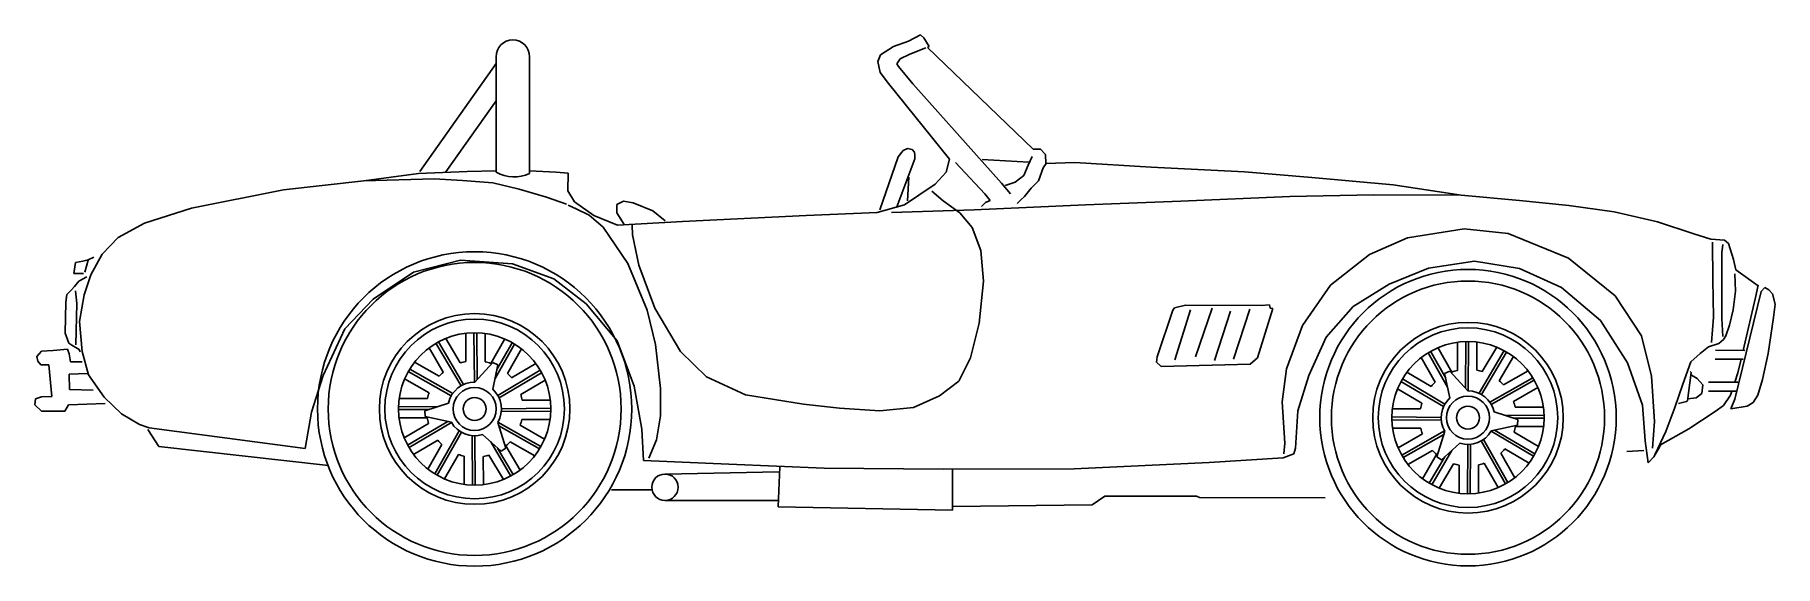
# Model space of a CAD drawing. Header units: millimetres. Extents: x -3277.25 to -3273.46, y 1942.07 to 1943.23.
import ezdxf

# ---------------------------------------------------------------- set-up
doc = ezdxf.new("R2010")
doc.units = ezdxf.units.MM
doc.header["$LTSCALE"] = 10
doc.layers.add('Veículos', color=2, linetype='Continuous')

msp = doc.modelspace()

# ---------------------------------------------------------------- linework, layer by layer
at = {"layer": 'Veículos'}
for p, q in [((-3275.349, 1943.2147), (-3275.3821, 1943.2028)), ((-3275.323, 1943.2284), (-3275.349, 1943.2147)), ((-3275.3159, 1943.2221), (-3275.323, 1943.2284)), ((-3275.3039, 1943.2033), (-3275.3159, 1943.2221)), ((-3276.2459, 1943.1807), (-3276.2459, 1942.9297)), ((-3276.1729, 1942.9268), (-3276.1729, 1943.1807)), ((-3275.4103, 1943.1846), (-3275.4157, 1943.1704)), ((-3275.3821, 1943.2028), (-3275.4103, 1943.1846)), ((-3275.3675, 1943.1764), (-3275.3742, 1943.1652)), ((-3275.3464, 1943.1861), (-3275.3675, 1943.1764)), ((-3275.3112, 1943.1999), (-3275.3464, 1943.1861)), ((-3275.3079, 1943.2011), (-3275.3039, 1943.2033)), ((-3275.0783, 1942.9798), (-3275.3079, 1943.2011)), ((-3276.2459, 1943.1661), (-3276.4115, 1942.9315)), ((-3275.4157, 1943.1704), (-3275.4105, 1943.1467)), ((-3275.4105, 1943.1467), (-3275.3927, 1943.1225)), ((-3275.3742, 1943.1652), (-3275.3707, 1943.1594)), ((-3275.3707, 1943.1594), (-3275.3396, 1943.1222)), ((-3275.3927, 1943.1225), (-3275.2601, 1942.9579)), ((-3275.3396, 1943.1222), (-3275.147, 1942.906)), ((-3276.2459, 1943.0851), (-3276.3548, 1942.9307)), ((-3275.3716, 1942.963), (-3275.4116, 1942.8481)), ((-3275.3744, 1942.8547), (-3275.3355, 1942.9588)), ((-3275.3607, 1942.9768), (-3275.3716, 1942.963)), ((-3275.3516, 1942.9816), (-3275.3607, 1942.9768)), ((-3275.3411, 1942.9792), (-3275.3516, 1942.9816)), ((-3275.3362, 1942.9736), (-3275.3411, 1942.9792)), ((-3275.335, 1942.9668), (-3275.3362, 1942.9736)), ((-3275.3355, 1942.9588), (-3275.335, 1942.9668)), ((-3275.2601, 1942.9579), (-3275.2674, 1942.9298)), ((-3275.2467, 1942.9507), (-3275.1832, 1942.883)), ((-3275.0873, 1942.9517), (-3275.1887, 1942.9576)), ((-3275.0987, 1942.9227), (-3275.0892, 1942.945)), ((-3275.0892, 1942.945), (-3275.0801, 1942.9641)), ((-3275.0622, 1942.9797), (-3275.0783, 1942.9798)), ((-3275.0511, 1942.968), (-3275.0622, 1942.9797)), ((-3275.0561, 1942.9395), (-3275.0498, 1942.9488)), ((-3275.0503, 1942.9488), (-3275.0511, 1942.968)), ((-3274.9878, 1942.9512), (-3275.0503, 1942.9488)), ((-3274.8213, 1942.9405), (-3274.9878, 1942.9512)), ((-3276.5333, 1942.911), (-3276.708, 1942.8918)), ((-3276.4144, 1942.9269), (-3276.5333, 1942.911)), ((-3276.3806, 1942.9155), (-3276.5333, 1942.911)), ((-3276.309, 1942.9312), (-3276.4144, 1942.9269)), ((-3276.319, 1942.9121), (-3276.3806, 1942.9155)), ((-3276.2529, 1942.9068), (-3276.319, 1942.9121)), ((-3276.2459, 1942.9326), (-3276.309, 1942.9312)), ((-3276.1153, 1942.9302), (-3276.1729, 1942.9328)), ((-3276.0889, 1942.9279), (-3276.1153, 1942.9302)), ((-3276.0889, 1942.9279), (-3276.0902, 1942.8895)), ((-3275.3513, 1942.8677), (-3275.3487, 1942.9188)), ((-3275.2674, 1942.9298), (-3275.2912, 1942.9036)), ((-3275.1389, 1942.901), (-3275.1175, 1942.9081)), ((-3275.1175, 1942.9081), (-3275.0987, 1942.9227)), ((-3275.0827, 1942.8954), (-3275.0661, 1942.9114)), ((-3275.0661, 1942.9114), (-3275.0561, 1942.9395)), ((-3274.6182, 1942.9303), (-3274.8213, 1942.9405)), ((-3274.4718, 1942.9183), (-3274.6182, 1942.9303)), ((-3274.2951, 1942.9025), (-3274.4718, 1942.9183)), ((-3276.708, 1942.8918), (-3276.9082, 1942.8515)), ((-3276.1954, 1942.8931), (-3276.2529, 1942.9068)), ((-3276.1365, 1942.8759), (-3276.1954, 1942.8931)), ((-3276.0924, 1942.8605), (-3276.1365, 1942.8759)), ((-3276.0902, 1942.8895), (-3276.0752, 1942.8655)), ((-3275.3266, 1942.8797), (-3275.3579, 1942.8589)), ((-3275.2912, 1942.9036), (-3275.3266, 1942.8797)), ((-3275.2984, 1942.8889), (-3275.2735, 1942.8674)), ((-3275.1832, 1942.883), (-3275.1713, 1942.8682)), ((-3275.147, 1942.906), (-3275.1273, 1942.8826)), ((-3275.1128, 1942.8616), (-3275.1047, 1942.8696)), ((-3275.1047, 1942.8696), (-3275.0967, 1942.8767)), ((-3275.0967, 1942.8767), (-3275.0827, 1942.8954)), ((-3274.5202, 1942.8768), (-3274.7569, 1942.8669)), ((-3274.338, 1942.8808), (-3274.5202, 1942.8768)), ((-3274.1474, 1942.8798), (-3274.338, 1942.8808)), ((-3274.1755, 1942.884), (-3274.2951, 1942.9025)), ((-3274.1474, 1942.8798), (-3274.1755, 1942.884)), ((-3274.0207, 1942.868), (-3274.1474, 1942.8798)), ((-3276.9082, 1942.8515), (-3277.0106, 1942.8187)), ((-3276.0715, 1942.8505), (-3276.0893, 1942.8578)), ((-3276.0752, 1942.8655), (-3276.0332, 1942.8355)), ((-3276.0434, 1942.8361), (-3276.0715, 1942.8505)), ((-3276.0132, 1942.81), (-3276.0434, 1942.8361)), ((-3276.0332, 1942.8355), (-3275.9822, 1942.8145)), ((-3275.9686, 1942.8666), (-3275.983, 1942.8595)), ((-3275.983, 1942.8595), (-3275.983, 1942.8412)), ((-3275.983, 1942.8412), (-3275.9673, 1942.8162)), ((-3275.9477, 1942.8633), (-3275.9686, 1942.8666)), ((-3275.9053, 1942.8461), (-3275.9477, 1942.8633)), ((-3275.8779, 1942.8239), (-3275.9053, 1942.8461)), ((-3275.5719, 1942.8359), (-3275.8403, 1942.823)), ((-3275.4174, 1942.8422), (-3275.5719, 1942.8359)), ((-3275.3579, 1942.8589), (-3275.4174, 1942.8422)), ((-3275.2062, 1942.8483), (-3275.3862, 1942.8421)), ((-3275.2735, 1942.8674), (-3275.2375, 1942.8413)), ((-3275.2375, 1942.8413), (-3275.2104, 1942.8099)), ((-3274.9641, 1942.8591), (-3275.2062, 1942.8483)), ((-3275.182, 1942.8642), (-3275.1901, 1942.8549)), ((-3275.1713, 1942.8682), (-3275.182, 1942.8642)), ((-3274.7569, 1942.8669), (-3274.9641, 1942.8591)), ((-3273.9136, 1942.8576), (-3274.0207, 1942.868)), ((-3273.815, 1942.8437), (-3273.9136, 1942.8576)), ((-3273.7204, 1942.8222), (-3273.815, 1942.8437)), ((-3277.0106, 1942.8187), (-3277.0679, 1942.7876)), ((-3275.999, 1942.7899), (-3276.0132, 1942.81)), ((-3275.8403, 1942.823), (-3275.9822, 1942.8145)), ((-3275.949, 1942.7936), (-3275.9498, 1942.8146)), ((-3275.9355, 1942.7275), (-3275.949, 1942.7936)), ((-3275.2104, 1942.8099), (-3275.1915, 1942.7598)), ((-3274.1406, 1942.8066), (-3274.2644, 1942.7871)), ((-3274.0451, 1942.7967), (-3274.1406, 1942.8066)), ((-3273.9137, 1942.7429), (-3274.0451, 1942.7967)), ((-3273.6415, 1942.7959), (-3273.7204, 1942.8222)), ((-3273.6045, 1942.7846), (-3273.6415, 1942.7959)), ((-3277.0679, 1942.7876), (-3277.1026, 1942.7519)), ((-3275.9591, 1942.7312), (-3275.999, 1942.7899)), ((-3275.1915, 1942.7598), (-3275.186, 1942.6932)), ((-3274.2644, 1942.7871), (-3274.3468, 1942.7509)), ((-3273.5751, 1942.7822), (-3273.6045, 1942.7846)), ((-3273.6009, 1942.7774), (-3273.6, 1942.6962)), ((-3273.5785, 1942.773), (-3273.5808, 1942.7546)), ((-3273.5662, 1942.775), (-3273.5751, 1942.7822)), ((-3273.5552, 1942.7401), (-3273.5662, 1942.775)), ((-3277.1639, 1942.7098), (-3277.1606, 1942.7338)), ((-3277.1606, 1942.7338), (-3277.1445, 1942.7364)), ((-3277.1445, 1942.7364), (-3277.1329, 1942.7395)), ((-3277.1398, 1942.7123), (-3277.1325, 1942.7386)), ((-3277.1329, 1942.7395), (-3277.1204, 1942.7452)), ((-3277.1026, 1942.7519), (-3277.1268, 1942.7064)), ((-3276.4258, 1942.7126), (-3276.323, 1942.7384)), ((-3276.323, 1942.7384), (-3276.2105, 1942.7307)), ((-3276.2105, 1942.7307), (-3276.1205, 1942.6981)), ((-3275.9177, 1942.6296), (-3275.9591, 1942.7312)), ((-3275.9007, 1942.6344), (-3275.9355, 1942.7275)), ((-3274.3468, 1942.7509), (-3274.4315, 1942.6844)), ((-3274.3042, 1942.6864), (-3274.2183, 1942.7212)), ((-3274.2183, 1942.7212), (-3274.1187, 1942.7368)), ((-3274.1187, 1942.7368), (-3274.0205, 1942.7202)), ((-3274.0205, 1942.7202), (-3273.9292, 1942.6795)), ((-3273.8128, 1942.6611), (-3273.9137, 1942.7429)), ((-3273.5808, 1942.7546), (-3273.5808, 1942.6121)), ((-3273.5504, 1942.7178), (-3273.5552, 1942.7401)), ((-3273.5015, 1942.6827), (-3273.5504, 1942.7178)), ((-3277.1694, 1942.6745), (-3277.1622, 1942.6812)), ((-3277.1429, 1942.7096), (-3277.1639, 1942.7098)), ((-3277.1622, 1942.6812), (-3277.1528, 1942.6932)), ((-3277.1528, 1942.6932), (-3277.1358, 1942.7025)), ((-3277.1268, 1942.7064), (-3277.1414, 1942.6632)), ((-3276.5132, 1942.6541), (-3276.4258, 1942.7126)), ((-3276.1205, 1942.6981), (-3276.0502, 1942.6437)), ((-3275.186, 1942.6932), (-3275.1954, 1942.6017)), ((-3274.4315, 1942.6844), (-3274.4922, 1942.5963)), ((-3274.3826, 1942.6377), (-3274.3042, 1942.6864)), ((-3273.6, 1942.6962), (-3273.5986, 1942.6145)), ((-3273.5522, 1942.7088), (-3273.5506, 1942.6709)), ((-3273.5074, 1942.6573), (-3273.5015, 1942.6845)), ((-3273.5015, 1942.6845), (-3273.5015, 1942.6827)), ((-3277.1829, 1942.5799), (-3277.1812, 1942.6473)), ((-3277.1812, 1942.6473), (-3277.1793, 1942.6643)), ((-3277.1793, 1942.6643), (-3277.1694, 1942.6745)), ((-3277.1575, 1942.6441), (-3277.1601, 1942.6722)), ((-3277.1598, 1942.5548), (-3277.1575, 1942.6441)), ((-3277.1414, 1942.6632), (-3277.1515, 1942.6052)), ((-3276.5751, 1942.5897), (-3276.5132, 1942.6541)), ((-3276.0502, 1942.6437), (-3275.9823, 1942.563)), ((-3273.9292, 1942.6795), (-3273.8443, 1942.6077)), ((-3273.7552, 1942.5742), (-3273.8128, 1942.6611)), ((-3273.5506, 1942.6709), (-3273.5558, 1942.6307)), ((-3273.4952, 1942.6705), (-3273.5522, 1942.4365)), ((-3273.5229, 1942.5922), (-3273.5074, 1942.6573)), ((-3273.4872, 1942.6795), (-3273.4952, 1942.6705)), ((-3273.4872, 1942.6795), (-3273.4783, 1942.6741)), ((-3273.4783, 1942.6741), (-3273.4703, 1942.6651)), ((-3273.4703, 1942.6651), (-3273.4646, 1942.6432)), ((-3273.4646, 1942.6432), (-3273.4685, 1942.6138)), ((-3277.1515, 1942.6052), (-3277.1456, 1942.5404)), ((-3275.8989, 1942.5554), (-3275.9177, 1942.6296)), ((-3275.8449, 1942.5399), (-3275.9007, 1942.6344)), ((-3274.8082, 1942.5283), (-3274.7742, 1942.6299)), ((-3274.7742, 1942.6299), (-3274.7706, 1942.6348)), ((-3274.7706, 1942.6348), (-3274.7465, 1942.6409)), ((-3274.7699, 1942.5223), (-3274.7363, 1942.6306)), ((-3274.7465, 1942.6409), (-3274.5826, 1942.6401)), ((-3274.7248, 1942.5283), (-3274.6889, 1942.6344)), ((-3274.6837, 1942.5209), (-3274.6488, 1942.6279)), ((-3274.6422, 1942.5234), (-3274.6068, 1942.6322)), ((-3274.5572, 1942.6337), (-3274.5904, 1942.5263)), ((-3274.5826, 1942.6401), (-3274.5643, 1942.6418)), ((-3274.5643, 1942.6418), (-3274.5626, 1942.6346)), ((-3274.5626, 1942.6346), (-3274.5572, 1942.6337)), ((-3274.441, 1942.571), (-3274.3826, 1942.6377)), ((-3273.8443, 1942.6077), (-3273.7854, 1942.5154)), ((-3273.5986, 1942.6145), (-3273.6029, 1942.5596)), ((-3273.5808, 1942.6121), (-3273.5785, 1942.573)), ((-3273.5558, 1942.6307), (-3273.564, 1942.5973)), ((-3273.4685, 1942.6138), (-3273.48, 1942.5357)), ((-3277.1749, 1942.558), (-3277.1829, 1942.5799)), ((-3276.6217, 1942.4877), (-3276.5751, 1942.5897)), ((-3276.3238, 1942.5155), (-3276.355, 1942.5686)), ((-3276.3114, 1942.5185), (-3276.312, 1942.5796)), ((-3276.293, 1942.4734), (-3276.294, 1942.5808)), ((-3276.2871, 1942.479), (-3276.288, 1942.5808)), ((-3276.2694, 1942.5177), (-3276.2699, 1942.5792)), ((-3276.2572, 1942.5142), (-3276.2271, 1942.5673)), ((-3275.1954, 1942.6017), (-3275.2141, 1942.5264)), ((-3274.4922, 1942.5963), (-3274.5271, 1942.5027)), ((-3274.479, 1942.4877), (-3274.441, 1942.571)), ((-3273.7333, 1942.4865), (-3273.7552, 1942.5742)), ((-3273.5721, 1942.5741), (-3273.5771, 1942.5661)), ((-3273.564, 1942.5973), (-3273.5721, 1942.5741)), ((-3273.5721, 1942.5741), (-3273.5721, 1942.5741)), ((-3273.5344, 1942.5425), (-3273.5229, 1942.5922)), ((-3277.2443, 1942.5293), (-3277.2344, 1942.5409)), ((-3277.2426, 1942.5191), (-3277.2443, 1942.5293)), ((-3277.2344, 1942.5409), (-3277.209, 1942.5421)), ((-3277.209, 1942.5421), (-3277.1781, 1942.5451)), ((-3277.1781, 1942.5451), (-3277.1742, 1942.5348)), ((-3277.1687, 1942.554), (-3277.1749, 1942.558)), ((-3277.1742, 1942.5348), (-3277.1711, 1942.5178)), ((-3277.1527, 1942.5445), (-3277.1687, 1942.554)), ((-3277.15, 1942.5396), (-3277.1527, 1942.5445)), ((-3277.1456, 1942.5404), (-3277.132, 1942.4895)), ((-3276.3606, 1942.4952), (-3276.3916, 1942.5479)), ((-3276.3221, 1942.4654), (-3276.3766, 1942.5579)), ((-3276.3168, 1942.4682), (-3276.3714, 1942.5609)), ((-3276.2481, 1942.4815), (-3276.2057, 1942.5564)), ((-3276.244, 1942.501), (-3276.211, 1942.5593)), ((-3276.2212, 1942.4924), (-3276.1909, 1942.546)), ((-3275.9823, 1942.563), (-3275.9458, 1942.465)), ((-3275.8882, 1942.4598), (-3275.8989, 1942.5554)), ((-3275.7881, 1942.4852), (-3275.8449, 1942.5399)), ((-3274.177, 1942.4627), (-3274.2194, 1942.5375)), ((-3274.1811, 1942.4821), (-3274.2141, 1942.5405)), ((-3274.1679, 1942.4953), (-3274.198, 1942.5485)), ((-3274.1557, 1942.4988), (-3274.1552, 1942.5604)), ((-3274.138, 1942.4601), (-3274.1372, 1942.562)), ((-3274.1321, 1942.4546), (-3274.1312, 1942.5619)), ((-3274.1137, 1942.4997), (-3274.1132, 1942.5608)), ((-3274.1084, 1942.4493), (-3274.0537, 1942.5421)), ((-3274.103, 1942.4465), (-3274.0485, 1942.539)), ((-3274.1014, 1942.4967), (-3274.0701, 1942.5497)), ((-3274.0645, 1942.4764), (-3274.0335, 1942.529)), ((-3273.6277, 1942.5356), (-3273.6479, 1942.5173)), ((-3273.6093, 1942.5502), (-3273.6277, 1942.5356)), ((-3273.5874, 1942.5572), (-3273.6093, 1942.5502)), ((-3273.5309, 1942.5425), (-3273.5947, 1942.5428)), ((-3273.5771, 1942.5661), (-3273.5874, 1942.5572)), ((-3273.48, 1942.5357), (-3273.4923, 1942.4795)), ((-3277.2355, 1942.511), (-3277.2426, 1942.5191)), ((-3277.2185, 1942.5109), (-3277.2355, 1942.511)), ((-3277.2117, 1942.4426), (-3277.2185, 1942.5109)), ((-3277.1744, 1942.4906), (-3277.1351, 1942.4922)), ((-3277.1711, 1942.5178), (-3277.1457, 1942.5177)), ((-3276.3432, 1942.4439), (-3276.4367, 1942.4967)), ((-3276.34, 1942.4489), (-3276.4337, 1942.502)), ((-3276.3697, 1942.4864), (-3276.4233, 1942.5168)), ((-3276.2922, 1942.4734), (-3276.2527, 1942.5163)), ((-3276.2418, 1942.5113), (-3276.253, 1942.458)), ((-3276.2527, 1942.5163), (-3276.2418, 1942.5113)), ((-3276.2423, 1942.4447), (-3276.1498, 1942.4992)), ((-3276.2395, 1942.4394), (-3276.1468, 1942.4941)), ((-3276.2124, 1942.4832), (-3276.1598, 1942.5142)), ((-3275.2141, 1942.5264), (-3275.2394, 1942.4756)), ((-3274.8101, 1942.5167), (-3274.8082, 1942.5283)), ((-3274.7994, 1942.5073), (-3274.8101, 1942.5167)), ((-3274.6061, 1942.5125), (-3274.7994, 1942.5073)), ((-3274.5904, 1942.5263), (-3274.6061, 1942.5125)), ((-3274.5271, 1942.5027), (-3274.5364, 1942.4309)), ((-3274.2127, 1942.4644), (-3274.2653, 1942.4954)), ((-3274.2039, 1942.4736), (-3274.2342, 1942.5271)), ((-3274.1724, 1942.4974), (-3274.1833, 1942.4924)), ((-3274.1833, 1942.4924), (-3274.1721, 1942.4392)), ((-3274.1329, 1942.4546), (-3274.1724, 1942.4974)), ((-3274.0554, 1942.4676), (-3274.0018, 1942.4979)), ((-3273.7854, 1942.5154), (-3273.7528, 1942.4237)), ((-3273.6479, 1942.5173), (-3273.6651, 1942.4692)), ((-3273.6471, 1942.4946), (-3273.6555, 1942.433)), ((-3273.6498, 1942.4964), (-3273.6471, 1942.4946)), ((-3273.5342, 1942.5232), (-3273.5948, 1942.5232)), ((-3273.5526, 1942.4735), (-3273.5458, 1942.4936)), ((-3273.5458, 1942.4936), (-3273.5389, 1942.5232)), ((-3277.1732, 1942.4575), (-3277.1744, 1942.4906)), ((-3277.1223, 1942.4559), (-3277.1732, 1942.4575)), ((-3277.132, 1942.4895), (-3277.0979, 1942.4411)), ((-3276.6471, 1942.4084), (-3276.6217, 1942.4877)), ((-3276.3915, 1942.4505), (-3276.4447, 1942.4806)), ((-3276.1922, 1942.4464), (-3276.1391, 1942.4777)), ((-3275.9458, 1942.465), (-3275.9289, 1942.3716)), ((-3275.8885, 1942.4004), (-3275.8882, 1942.4598)), ((-3275.7039, 1942.4459), (-3275.7881, 1942.4852)), ((-3275.2394, 1942.4756), (-3275.282, 1942.4437)), ((-3274.5026, 1942.4115), (-3274.479, 1942.4877)), ((-3274.2329, 1942.4276), (-3274.286, 1942.4588)), ((-3274.1856, 1942.4206), (-3274.2783, 1942.4752)), ((-3274.1828, 1942.4259), (-3274.2753, 1942.4804)), ((-3274.0851, 1942.4301), (-3273.9914, 1942.4831)), ((-3274.0819, 1942.425), (-3273.9885, 1942.4779)), ((-3274.0336, 1942.4316), (-3273.9804, 1942.4617)), ((-3273.7271, 1942.3883), (-3273.7333, 1942.4865)), ((-3273.6651, 1942.4692), (-3273.6828, 1942.4184)), ((-3273.6467, 1942.4884), (-3273.6343, 1942.4814)), ((-3273.6343, 1942.4814), (-3273.6222, 1942.4674)), ((-3273.6222, 1942.4674), (-3273.6241, 1942.4489)), ((-3273.5492, 1942.4542), (-3273.6098, 1942.4542)), ((-3273.5459, 1942.4735), (-3273.6097, 1942.4738)), ((-3273.5621, 1942.4455), (-3273.5591, 1942.4542)), ((-3273.4923, 1942.4795), (-3273.5027, 1942.4452)), ((-3277.2489, 1942.4244), (-3277.247, 1942.4369)), ((-3277.2346, 1942.4105), (-3277.2489, 1942.4244)), ((-3277.247, 1942.4369), (-3277.2345, 1942.4418)), ((-3277.2345, 1942.4418), (-3277.2117, 1942.4426)), ((-3277.1756, 1942.4245), (-3277.1837, 1942.4103)), ((-3277.0961, 1942.4268), (-3277.1756, 1942.4245)), ((-3277.0979, 1942.4411), (-3277.0601, 1942.4047)), ((-3276.3722, 1942.4205), (-3276.4582, 1942.4197)), ((-3276.395, 1942.4383), (-3276.4566, 1942.4377)), ((-3276.4011, 1942.4111), (-3276.3494, 1942.4279)), ((-3276.2343, 1942.4157), (-3276.1269, 1942.4166)), ((-3276.1891, 1942.4341), (-3276.128, 1942.4346)), ((-3275.5772, 1942.426), (-3275.7039, 1942.4459)), ((-3275.4991, 1942.4167), (-3275.5772, 1942.426)), ((-3275.4116, 1942.4113), (-3275.4991, 1942.4167)), ((-3275.3379, 1942.4185), (-3275.4116, 1942.4113)), ((-3275.282, 1942.4437), (-3275.3379, 1942.4185)), ((-3274.5364, 1942.4309), (-3274.5311, 1942.3411)), ((-3274.236, 1942.4152), (-3274.2971, 1942.4158)), ((-3274.0301, 1942.4194), (-3273.9685, 1942.4189)), ((-3273.7528, 1942.4237), (-3273.747, 1942.346)), ((-3273.6828, 1942.4184), (-3273.7027, 1942.3663)), ((-3273.6573, 1942.4312), (-3273.6747, 1942.4273)), ((-3273.6555, 1942.433), (-3273.6573, 1942.4312)), ((-3273.6368, 1942.4394), (-3273.6543, 1942.4375)), ((-3273.6241, 1942.4489), (-3273.6368, 1942.4394)), ((-3273.5953, 1942.4095), (-3273.5769, 1942.4228)), ((-3273.5769, 1942.4228), (-3273.5621, 1942.4455)), ((-3273.5522, 1942.4365), (-3273.5612, 1942.4155)), ((-3273.5256, 1942.4212), (-3273.5612, 1942.4155)), ((-3273.5128, 1942.4291), (-3273.5256, 1942.4212)), ((-3273.5027, 1942.4452), (-3273.5128, 1942.4291)), ((-3277.2168, 1942.4104), (-3277.2346, 1942.4105)), ((-3277.1837, 1942.4103), (-3277.2168, 1942.4104)), ((-3277.0601, 1942.4047), (-3277.0209, 1942.3813)), ((-3277.0209, 1942.3813), (-3277, 1942.374)), ((-3276.6609, 1942.329), (-3276.6471, 1942.4084)), ((-3276.3911, 1942.4143), (-3276.4581, 1942.4137)), ((-3276.3959, 1942.3963), (-3276.457, 1942.3957)), ((-3276.3928, 1942.3839), (-3276.4459, 1942.3527)), ((-3276.3505, 1942.388), (-3276.4383, 1942.3363)), ((-3276.3427, 1942.3856), (-3276.4352, 1942.3311)), ((-3276.4, 1942.3991), (-3276.4011, 1942.4111)), ((-3276.3431, 1942.3863), (-3276.4, 1942.3991)), ((-3276.2422, 1942.3858), (-3276.2249, 1942.3302)), ((-3276.2418, 1942.3865), (-3276.1484, 1942.3336)), ((-3276.24, 1942.3786), (-3276.1513, 1942.3284)), ((-3276.2345, 1942.4097), (-3276.1269, 1942.4106)), ((-3276.1935, 1942.3799), (-3276.1404, 1942.3498)), ((-3276.19, 1942.3921), (-3276.1284, 1942.3926)), ((-3275.8973, 1942.3482), (-3275.8885, 1942.4004)), ((-3274.5079, 1942.3303), (-3274.5026, 1942.4115)), ((-3274.1906, 1942.3908), (-3274.2983, 1942.3918)), ((-3274.1909, 1942.3968), (-3274.2982, 1942.3978)), ((-3274.082, 1942.3675), (-3274.0252, 1942.3803)), ((-3274.024, 1942.3922), (-3274.0758, 1942.4091)), ((-3274.0529, 1942.4016), (-3273.9669, 1942.4009)), ((-3274.034, 1942.3955), (-3273.967, 1942.3949)), ((-3274.0292, 1942.3774), (-3273.9681, 1942.3769)), ((-3274.0252, 1942.3803), (-3274.024, 1942.3922)), ((-3273.7315, 1942.3298), (-3273.7271, 1942.3883)), ((-3273.6527, 1942.3718), (-3273.5953, 1942.4095)), ((-3276.9792, 1942.3337), (-3277.0031, 1942.3709)), ((-3277, 1942.374), (-3276.6609, 1942.329)), ((-3276.3726, 1942.3471), (-3276.4252, 1942.3161)), ((-3276.3263, 1942.3677), (-3276.3793, 1942.274)), ((-3276.3212, 1942.3645), (-3276.3741, 1942.271)), ((-3276.298, 1942.3572), (-3276.2971, 1942.2495)), ((-3276.292, 1942.3569), (-3276.2911, 1942.2496)), ((-3276.2347, 1942.3232), (-3276.2752, 1942.3596)), ((-3276.2573, 1942.3435), (-3276.2136, 1942.2694)), ((-3276.2153, 1942.3439), (-3276.1617, 1942.3136)), ((-3275.9289, 1942.3716), (-3275.9256, 1942.3033)), ((-3275.9136, 1942.3081), (-3275.8973, 1942.3482)), ((-3274.5311, 1942.3411), (-3274.533, 1942.3179)), ((-3274.2351, 1942.3732), (-3274.2967, 1942.3738)), ((-3274.2316, 1942.361), (-3274.2847, 1942.3309)), ((-3274.1833, 1942.3676), (-3274.2767, 1942.3148)), ((-3274.1851, 1942.3597), (-3274.2738, 1942.3096)), ((-3274.1829, 1942.3669), (-3274.2002, 1942.3113)), ((-3274.1904, 1942.3044), (-3274.15, 1942.3407)), ((-3274.1039, 1942.3456), (-3274.051, 1942.2522)), ((-3274.0988, 1942.3489), (-3274.0458, 1942.2551)), ((-3274.0824, 1942.3668), (-3273.9899, 1942.3123)), ((-3274.0746, 1942.3691), (-3273.9869, 1942.3174)), ((-3274.0323, 1942.3651), (-3273.9792, 1942.3338)), ((-3273.747, 1942.346), (-3273.7405, 1942.2982)), ((-3273.7027, 1942.3663), (-3273.7253, 1942.3168)), ((-3273.714, 1942.3369), (-3273.6527, 1942.3718)), ((-3276.6106, 1942.2925), (-3276.9792, 1942.3337)), ((-3276.3638, 1942.338), (-3276.3941, 1942.2844)), ((-3276.3278, 1942.3162), (-3276.3579, 1942.263)), ((-3276.3156, 1942.3127), (-3276.3151, 1942.2511)), ((-3276.2736, 1942.3118), (-3276.2731, 1942.2507)), ((-3276.2613, 1942.3149), (-3276.23, 1942.2618)), ((-3276.2425, 1942.3302), (-3276.2085, 1942.2725)), ((-3276.2249, 1942.3302), (-3276.2347, 1942.3232)), ((-3276.2245, 1942.3351), (-3276.1934, 1942.2825)), ((-3275.9256, 1942.3033), (-3275.7395, 1942.2952)), ((-3274.6956, 1942.2991), (-3274.5348, 1942.309)), ((-3274.5348, 1942.309), (-3274.5111, 1942.3178)), ((-3274.5111, 1942.3178), (-3274.5079, 1942.3303)), ((-3274.2098, 1942.3251), (-3274.2634, 1942.2948)), ((-3274.2007, 1942.3163), (-3274.2317, 1942.2636)), ((-3274.1826, 1942.3114), (-3274.2167, 1942.2536)), ((-3274.1678, 1942.3247), (-3274.2115, 1942.2506)), ((-3274.2002, 1942.3113), (-3274.1904, 1942.3044)), ((-3274.1331, 1942.3381), (-3274.134, 1942.2307)), ((-3274.1271, 1942.3383), (-3274.128, 1942.2307)), ((-3274.0613, 1942.3191), (-3274.031, 1942.2655)), ((-3274.0525, 1942.3283), (-3273.9999, 1942.2973)), ((-3273.7502, 1942.325), (-3273.7873, 1942.3225)), ((-3273.7405, 1942.2982), (-3273.7284, 1942.311)), ((-3273.7284, 1942.311), (-3273.7154, 1942.3337)), ((-3273.7154, 1942.3337), (-3273.714, 1942.3369)), ((-3275.8783, 1942.2737), (-3275.6311, 1942.2785)), ((-3275.7395, 1942.2952), (-3275.5328, 1942.2869)), ((-3275.6324, 1942.2022), (-3275.6291, 1942.2891)), ((-3275.5328, 1942.2869), (-3275.2734, 1942.2847)), ((-3275.2734, 1942.2847), (-3274.989, 1942.2854)), ((-3275.2538, 1942.2835), (-3275.2538, 1942.1953)), ((-3274.6956, 1942.2991), (-3274.989, 1942.2854)), ((-3274.1638, 1942.296), (-3274.1951, 1942.243)), ((-3274.1515, 1942.293), (-3274.152, 1942.2319)), ((-3274.1095, 1942.2938), (-3274.11, 1942.2323)), ((-3274.0973, 1942.2974), (-3274.0672, 1942.2442)), ((-3275.9072, 1942.2393), (-3275.9952, 1942.2393)), ((-3275.6305, 1942.2165), (-3275.8788, 1942.2163)), ((-3275.2538, 1942.1953), (-3275.6324, 1942.2022)), ((-3274.9497, 1942.2067), (-3275.2537, 1942.2033)), ((-3274.9223, 1942.2257), (-3274.9497, 1942.2067)), ((-3274.7232, 1942.2256), (-3274.9223, 1942.2257)), ((-3274.7165, 1942.2229), (-3274.7232, 1942.2256)), ((-3274.4428, 1942.2223), (-3274.7165, 1942.2229))]:
    msp.add_line(p, q, dxfattribs=at)
for centre, radius in [((-3276.2925, 1942.4152), 0.3417), ((-3276.2925, 1942.4152), 0.3185), ((-3274.1326, 1942.3963), 0.3223), ((-3274.1326, 1942.3963), 0.297), ((-3276.2925, 1942.4152), 0.2072), ((-3276.2925, 1942.4152), 0.1952), ((-3276.2925, 1942.4152), 0.1656), ((-3274.1326, 1942.3963), 0.2072), ((-3274.1326, 1942.3963), 0.1952), ((-3274.1326, 1942.3963), 0.1656), ((-3276.2925, 1942.4152), 0.0467), ((-3276.2925, 1942.4152), 0.025), ((-3274.1326, 1942.3963), 0.0467), ((-3274.1326, 1942.3963), 0.025), ((-3275.8786, 1942.245), 0.0287)]:
    msp.add_circle(centre, radius, dxfattribs=at)
for centre, radius, start, end in [((-3276.2094, 1943.1807), 0.0365, 0, 180), ((-3276.2065, 1942.9999), 0.0804, 240.6981, 294.7246), ((-3276.2925, 1942.4152), 0.1051, 130.363, 137.2977), ((-3276.2925, 1942.4152), 0.1051, 100.363, 107.2977), ((-3276.2925, 1942.4152), 0.1051, 70.363, 77.2977), ((-3276.2925, 1942.4152), 0.1051, 40.363, 47.2977), ((-3274.1326, 1942.3963), 0.1051, 102.7023, 109.637), ((-3274.1326, 1942.3963), 0.1051, 72.7023, 79.637), ((-3276.2925, 1942.4152), 0.0583, 89.6688, 167.3416), ((-3276.2925, 1942.4152), 0.0583, 329.6688, 47.3416), ((-3274.1326, 1942.3963), 0.1051, 132.7023, 139.637), ((-3274.1326, 1942.3963), 0.0583, 12.6584, 90.3312), ((-3274.1326, 1942.3963), 0.1051, 42.7023, 49.637), ((-3276.2925, 1942.4152), 0.1051, 160.363, 167.2977), ((-3276.2925, 1942.4152), 0.1051, 10.363, 17.2977), ((-3274.1326, 1942.3963), 0.1051, 162.7023, 169.637), ((-3274.1326, 1942.3963), 0.0583, 132.6584, 210.3312), ((-3274.1326, 1942.3963), 0.1051, 12.7023, 19.637), ((-3276.2925, 1942.4152), 0.1051, 190.363, 197.2977), ((-3276.2925, 1942.4152), 0.0583, 209.6688, 287.3416), ((-3276.2925, 1942.4152), 0.1051, 340.363, 347.2977), ((-3274.1326, 1942.3963), 0.1051, 342.7023, 349.637), ((-3276.2925, 1942.4152), 0.1051, 220.363, 227.2977), ((-3276.2925, 1942.4152), 0.1051, 310.363, 317.2977), ((-3274.1326, 1942.3963), 0.1051, 192.7023, 199.637), ((-3274.1326, 1942.3963), 0.0583, 252.6584, 330.3312), ((-3276.2925, 1942.4152), 0.1051, 250.363, 257.2977), ((-3276.2925, 1942.4152), 0.1051, 280.363, 287.2977), ((-3274.1326, 1942.3963), 0.1051, 222.7023, 229.637), ((-3274.1326, 1942.3963), 0.1051, 312.7023, 319.637), ((-3274.1326, 1942.3963), 0.1051, 252.7023, 259.637), ((-3274.1326, 1942.3963), 0.1051, 282.7023, 289.637)]:
    msp.add_arc(centre, radius, start, end, dxfattribs=at)

doc.saveas('drawing.dxf')
